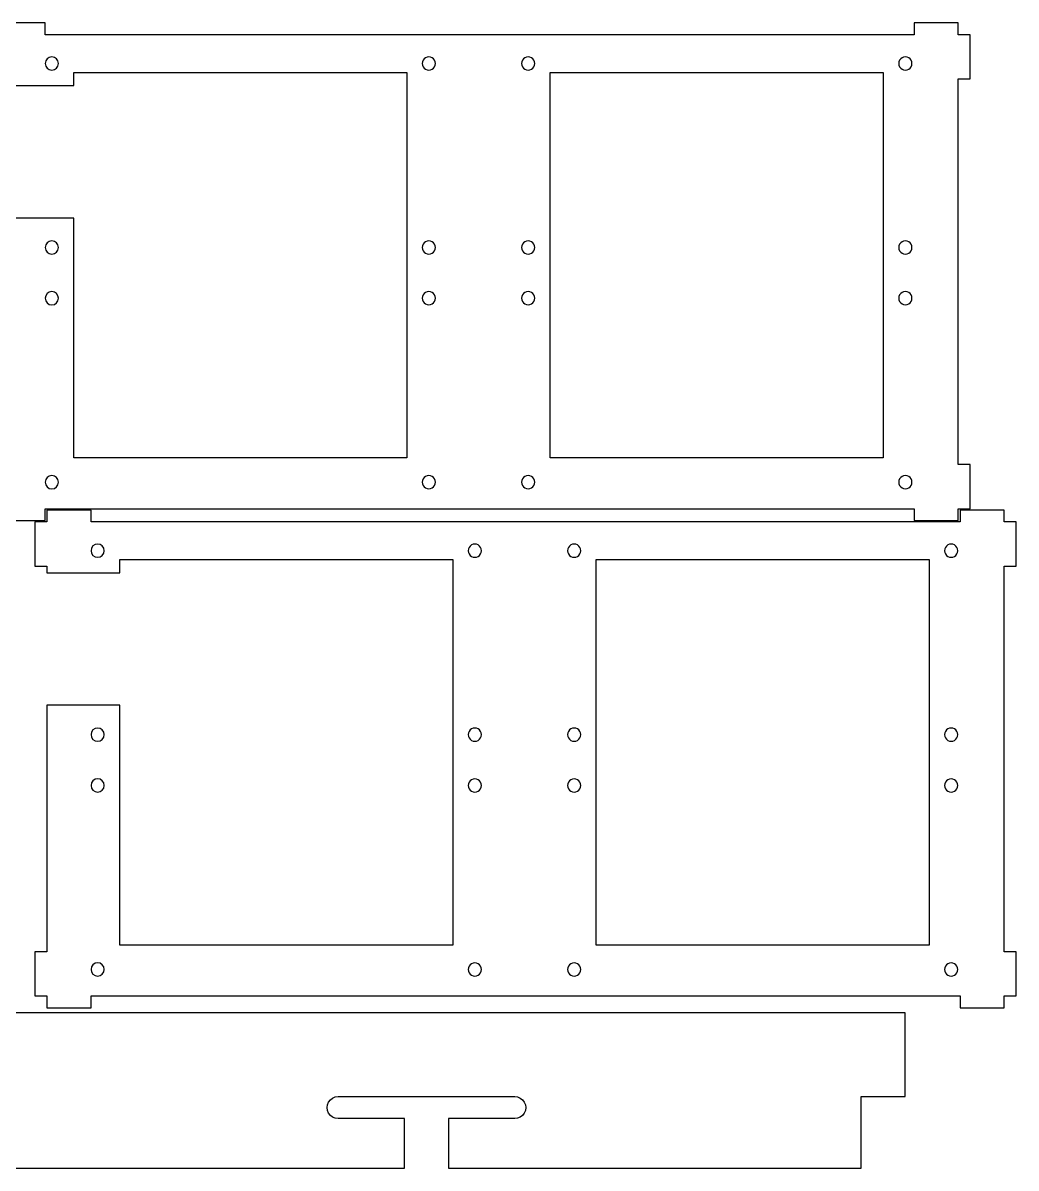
# Model space of a CAD drawing. Extents: x -402 to 746, y -216 to 377.
# Drawn here: x 69 to 519, y -142 to 377 of the extents above; entities that cross this region are included whole.
import ezdxf

# ---------------------------------------------------------------- set-up
doc = ezdxf.new("R2010")
doc.units = 0

msp = doc.modelspace()

# ---------------------------------------------------------------- linework, layer by layer
for p, q in [((78.603514, 376.647368), (58.603553, 376.647368)), ((78.603514, 371.247362), (78.603514, 376.647368)), ((492.402999, 376.647368), (472.403024, 376.647368)), ((472.403024, 376.647368), (472.403024, 371.247362)), ((492.402999, 371.247362), (492.402999, 376.647368)), ((472.403024, 371.247362), (78.603514, 371.247362)), ((497.802992, 371.247362), (492.402999, 371.247362)), ((497.802992, 351.2474), (497.802992, 371.247362)), ((78.839269, 359.415129), (78.603514, 358.247393)), ((78.603514, 358.247393), (78.839269, 357.079658)), ((79.482194, 360.368714), (78.839269, 359.415129)), ((80.435779, 361.011639), (79.482194, 360.368714)), ((81.603515, 361.247394), (80.435779, 361.011639)), ((82.77125, 361.011639), (81.603515, 361.247394)), ((83.724835, 360.368714), (82.77125, 361.011639)), ((84.36776, 359.415129), (83.724835, 360.368714)), ((84.603515, 358.247393), (84.36776, 359.415129)), ((84.36776, 357.079658), (84.603515, 358.247393)), ((84.603515, 358.247393), (84.603515, 358.247393)), ((249.60715, 359.030146), (249.503304, 358.247393)), ((249.503304, 358.247393), (249.60715, 357.464641)), ((249.905227, 359.747392), (249.60715, 359.030146)), ((250.377342, 360.364157), (249.905227, 359.747392)), ((251.003302, 360.845467), (250.377342, 360.364157)), ((251.733109, 361.146909), (251.003302, 360.845467)), ((252.503301, 361.24739), (251.733109, 361.146909)), ((253.273493, 361.146909), (252.503301, 361.24739)), ((254.003299, 360.845467), (253.273493, 361.146909)), ((254.629259, 360.364157), (254.003299, 360.845467)), ((255.101374, 359.747392), (254.629259, 360.364157)), ((255.399451, 359.030146), (255.101374, 359.747392)), ((255.503298, 358.247393), (255.399451, 359.030146)), ((255.399451, 357.464641), (255.503298, 358.247393)), ((255.503298, 358.247393), (255.503298, 358.247393)), ((294.607093, 359.030146), (294.503247, 358.247393)), ((294.503247, 358.247393), (294.607093, 357.464641)), ((294.90517, 359.747392), (294.607093, 359.030146)), ((295.377285, 360.364157), (294.90517, 359.747392)), ((296.003246, 360.845467), (295.377285, 360.364157)), ((296.733052, 361.146909), (296.003246, 360.845467)), ((297.503244, 361.24739), (296.733052, 361.146909)), ((298.273436, 361.146909), (297.503244, 361.24739)), ((299.003242, 360.845467), (298.273436, 361.146909)), ((299.629202, 360.364157), (299.003242, 360.845467)), ((300.101317, 359.747392), (299.629202, 360.364157)), ((300.399394, 359.030146), (300.101317, 359.747392)), ((300.503241, 358.247393), (300.399394, 359.030146)), ((300.399394, 357.464641), (300.503241, 358.247393)), ((300.503241, 358.247393), (300.503241, 358.247393)), ((465.506879, 359.030145), (465.403033, 358.247393)), ((465.403033, 358.247393), (465.506879, 357.464641)), ((465.804956, 359.747392), (465.506879, 359.030145)), ((466.277071, 360.364157), (465.804956, 359.747392)), ((466.903031, 360.845466), (466.277071, 360.364157)), ((467.632837, 361.146909), (466.903031, 360.845466)), ((468.403029, 361.24739), (467.632837, 361.146909)), ((469.173221, 361.146909), (468.403029, 361.24739)), ((469.903027, 360.845466), (469.173221, 361.146909)), ((470.528987, 360.364157), (469.903027, 360.845466)), ((471.001102, 359.747392), (470.528987, 360.364157)), ((471.299179, 359.030145), (471.001102, 359.747392)), ((471.403025, 358.247393), (471.299179, 359.030145)), ((471.299179, 357.464641), (471.403025, 358.247393)), ((471.403025, 358.247393), (471.403025, 358.247393)), ((78.839269, 357.079658), (79.482194, 356.126073)), ((79.482194, 356.126073), (80.435779, 355.483148)), ((80.435779, 355.483148), (81.603515, 355.247393)), ((81.603515, 355.247393), (82.77125, 355.483148)), ((82.77125, 355.483148), (83.724835, 356.126073)), ((83.724835, 356.126073), (84.36776, 357.079658)), ((91.603508, 348.2474), (91.603508, 354.247401)), ((91.603508, 354.247401), (242.503313, 354.247401)), ((242.503313, 354.247401), (242.503313, 179.522106)), ((249.60715, 357.464641), (249.905227, 356.747395)), ((249.905227, 356.747395), (250.377342, 356.13063)), ((250.377342, 356.13063), (251.003302, 355.64932)), ((251.003302, 355.64932), (251.733109, 355.347877)), ((251.733109, 355.347877), (252.503301, 355.247397)), ((252.503301, 355.247397), (253.273493, 355.347877)), ((253.273493, 355.347877), (254.003299, 355.64932)), ((254.003299, 355.64932), (254.629259, 356.13063)), ((254.629259, 356.13063), (255.101374, 356.747395)), ((255.101374, 356.747395), (255.399451, 357.464641)), ((294.607093, 357.464641), (294.90517, 356.747395)), ((294.90517, 356.747395), (295.377285, 356.13063)), ((295.377285, 356.13063), (296.003246, 355.64932)), ((296.003246, 355.64932), (296.733052, 355.347877)), ((296.733052, 355.347877), (297.503244, 355.247397)), ((297.503244, 355.247397), (298.273436, 355.347877)), ((298.273436, 355.347877), (299.003242, 355.64932)), ((299.003242, 355.64932), (299.629202, 356.13063)), ((299.629202, 356.13063), (300.101317, 356.747395)), ((300.101317, 356.747395), (300.399394, 357.464641)), ((307.503231, 179.522106), (307.503231, 354.247401)), ((307.503231, 354.247401), (458.403041, 354.247401)), ((458.403041, 354.247401), (458.403041, 179.522106)), ((465.506879, 357.464641), (465.804956, 356.747395)), ((465.804956, 356.747395), (466.277071, 356.13063)), ((466.277071, 356.13063), (466.903031, 355.64932)), ((466.903031, 355.64932), (467.632837, 355.347878)), ((467.632837, 355.347878), (468.403029, 355.247397)), ((468.403029, 355.247397), (469.173221, 355.347878)), ((469.173221, 355.347878), (469.903027, 355.64932)), ((469.903027, 355.64932), (470.528987, 356.13063)), ((470.528987, 356.13063), (471.001102, 356.747395)), ((471.001102, 356.747395), (471.299179, 357.464641)), ((58.603553, 348.2474), (91.603508, 348.2474)), ((492.402999, 272.410186), (492.402999, 351.2474)), ((492.402999, 351.2474), (497.802992, 351.2474)), ((91.603508, 288.247489), (58.603553, 288.247489)), ((91.603508, 179.522106), (91.603508, 288.247489)), ((78.839269, 276.052725), (78.603514, 274.88499)), ((79.482194, 277.00631), (78.839269, 276.052725)), ((80.435779, 277.649235), (79.482194, 277.00631)), ((81.603515, 277.88499), (80.435779, 277.649235)), ((82.77125, 277.649235), (81.603515, 277.88499)), ((83.724835, 277.00631), (82.77125, 277.649235)), ((84.36776, 276.052725), (83.724835, 277.00631)), ((84.603515, 274.88499), (84.36776, 276.052725)), ((249.60715, 275.667742), (249.503304, 274.88499)), ((249.905227, 276.384988), (249.60715, 275.667742)), ((250.377342, 277.001753), (249.905227, 276.384988)), ((251.003302, 277.483063), (250.377342, 277.001753)), ((251.733109, 277.784506), (251.003302, 277.483063)), ((252.503301, 277.884986), (251.733109, 277.784506)), ((253.273493, 277.784506), (252.503301, 277.884986)), ((254.003299, 277.483063), (253.273493, 277.784506)), ((254.629259, 277.001753), (254.003299, 277.483063)), ((255.101374, 276.384988), (254.629259, 277.001753)), ((255.399451, 275.667742), (255.101374, 276.384988)), ((255.503298, 274.88499), (255.399451, 275.667742)), ((294.607093, 275.667742), (294.503247, 274.88499)), ((294.90517, 276.384988), (294.607093, 275.667742)), ((295.377285, 277.001753), (294.90517, 276.384988)), ((296.003246, 277.483063), (295.377285, 277.001753)), ((296.733052, 277.784506), (296.003246, 277.483063)), ((297.503244, 277.884986), (296.733052, 277.784506)), ((298.273436, 277.784506), (297.503244, 277.884986)), ((299.003242, 277.483063), (298.273436, 277.784506)), ((299.629202, 277.001753), (299.003242, 277.483063)), ((300.101317, 276.384988), (299.629202, 277.001753)), ((300.399394, 275.667742), (300.101317, 276.384988)), ((300.503241, 274.88499), (300.399394, 275.667742)), ((465.506879, 275.667742), (465.403033, 274.88499)), ((465.804956, 276.384988), (465.506879, 275.667742)), ((466.277071, 277.001753), (465.804956, 276.384988)), ((466.903031, 277.483063), (466.277071, 277.001753)), ((467.632837, 277.784505), (466.903031, 277.483063)), ((468.403029, 277.884986), (467.632837, 277.784505)), ((469.173221, 277.784505), (468.403029, 277.884986)), ((469.903027, 277.483063), (469.173221, 277.784505)), ((470.528987, 277.001753), (469.903027, 277.483063)), ((471.001102, 276.384988), (470.528987, 277.001753)), ((471.299179, 275.667742), (471.001102, 276.384988)), ((471.403025, 274.88499), (471.299179, 275.667742)), ((78.603514, 274.88499), (78.839269, 273.717254)), ((78.839269, 273.717254), (79.482194, 272.763669)), ((79.482194, 272.763669), (80.435779, 272.120744)), ((80.435779, 272.120744), (81.603515, 271.884989)), ((81.603515, 271.884989), (82.77125, 272.120744)), ((82.77125, 272.120744), (83.724835, 272.763669)), ((83.724835, 272.763669), (84.36776, 273.717254)), ((84.36776, 273.717254), (84.603515, 274.88499)), ((84.603515, 274.88499), (84.603515, 274.88499)), ((249.503304, 274.88499), (249.60715, 274.102237)), ((249.60715, 274.102237), (249.905227, 273.384991)), ((249.905227, 273.384991), (250.377342, 272.768226)), ((250.377342, 272.768226), (251.003302, 272.286916)), ((251.003302, 272.286916), (251.733109, 271.985474)), ((251.733109, 271.985474), (252.503301, 271.884993)), ((252.503301, 271.884993), (253.273493, 271.985474)), ((253.273493, 271.985474), (254.003299, 272.286916)), ((254.003299, 272.286916), (254.629259, 272.768226)), ((254.629259, 272.768226), (255.101374, 273.384991)), ((255.101374, 273.384991), (255.399451, 274.102237)), ((255.399451, 274.102237), (255.503298, 274.88499)), ((255.503298, 274.88499), (255.503298, 274.88499)), ((294.503247, 274.88499), (294.607093, 274.102237)), ((294.607093, 274.102237), (294.90517, 273.384991)), ((294.90517, 273.384991), (295.377285, 272.768226)), ((295.377285, 272.768226), (296.003246, 272.286916)), ((296.003246, 272.286916), (296.733052, 271.985474)), ((296.733052, 271.985474), (297.503244, 271.884993)), ((297.503244, 271.884993), (298.273436, 271.985474)), ((298.273436, 271.985474), (299.003242, 272.286916)), ((299.003242, 272.286916), (299.629202, 272.768226)), ((299.629202, 272.768226), (300.101317, 273.384991)), ((300.101317, 273.384991), (300.399394, 274.102237)), ((300.399394, 274.102237), (300.503241, 274.88499)), ((300.503241, 274.88499), (300.503241, 274.88499)), ((465.403033, 274.88499), (465.506879, 274.102238)), ((465.506879, 274.102238), (465.804956, 273.384991)), ((465.804956, 273.384991), (466.277071, 272.768226)), ((466.277071, 272.768226), (466.903031, 272.286917)), ((466.903031, 272.286917), (467.632837, 271.985474)), ((467.632837, 271.985474), (468.403029, 271.884993)), ((468.403029, 271.884993), (469.173221, 271.985474)), ((469.173221, 271.985474), (469.903027, 272.286917)), ((469.903027, 272.286917), (470.528987, 272.768226)), ((470.528987, 272.768226), (471.001102, 273.384991)), ((471.001102, 273.384991), (471.299179, 274.102238)), ((471.299179, 274.102238), (471.403025, 274.88499)), ((471.403025, 274.88499), (471.403025, 274.88499)), ((492.402999, 176.522105), (492.402999, 272.410186)), ((80.435779, 254.64877), (79.482194, 254.005845)), ((81.603515, 254.884525), (80.435779, 254.64877)), ((82.77125, 254.64877), (81.603515, 254.884525)), ((83.724835, 254.005845), (82.77125, 254.64877)), ((251.003302, 254.482598), (250.377342, 254.001289)), ((251.733109, 254.784041), (251.003302, 254.482598)), ((252.503301, 254.884522), (251.733109, 254.784041)), ((253.273493, 254.784041), (252.503301, 254.884522)), ((254.003299, 254.482598), (253.273493, 254.784041)), ((254.629259, 254.001289), (254.003299, 254.482598)), ((296.003246, 254.482598), (295.377285, 254.001289)), ((296.733052, 254.784041), (296.003246, 254.482598)), ((297.503244, 254.884522), (296.733052, 254.784041)), ((298.273436, 254.784041), (297.503244, 254.884522)), ((299.003242, 254.482598), (298.273436, 254.784041)), ((299.629202, 254.001289), (299.003242, 254.482598)), ((466.903031, 254.482598), (466.277071, 254.001288)), ((467.632837, 254.78404), (466.903031, 254.482598)), ((468.403029, 254.884521), (467.632837, 254.78404)), ((469.173221, 254.78404), (468.403029, 254.884521)), ((469.903027, 254.482598), (469.173221, 254.78404)), ((470.528987, 254.001288), (469.903027, 254.482598)), ((78.839269, 253.05226), (78.603514, 251.884525)), ((78.603514, 251.884525), (78.839269, 250.716789)), ((79.482194, 254.005845), (78.839269, 253.05226)), ((78.839269, 250.716789), (79.482194, 249.763204)), ((79.482194, 249.763204), (80.435779, 249.120279)), ((80.435779, 249.120279), (81.603515, 248.884524)), ((81.603515, 248.884524), (82.77125, 249.120279)), ((82.77125, 249.120279), (83.724835, 249.763204)), ((84.36776, 253.05226), (83.724835, 254.005845)), ((83.724835, 249.763204), (84.36776, 250.716789)), ((84.603515, 251.884525), (84.36776, 253.05226)), ((84.36776, 250.716789), (84.603515, 251.884525)), ((84.603515, 251.884525), (84.603515, 251.884525)), ((249.60715, 252.667277), (249.503304, 251.884525)), ((249.503304, 251.884525), (249.60715, 251.101773)), ((249.905227, 253.384523), (249.60715, 252.667277)), ((249.60715, 251.101773), (249.905227, 250.384526)), ((250.377342, 254.001289), (249.905227, 253.384523)), ((249.905227, 250.384526), (250.377342, 249.767761)), ((250.377342, 249.767761), (251.003302, 249.286451)), ((251.003302, 249.286451), (251.733109, 248.985009)), ((253.273493, 248.985009), (254.003299, 249.286451)), ((254.003299, 249.286451), (254.629259, 249.767761)), ((255.101374, 253.384523), (254.629259, 254.001289)), ((254.629259, 249.767761), (255.101374, 250.384526)), ((255.399451, 252.667277), (255.101374, 253.384523)), ((255.101374, 250.384526), (255.399451, 251.101773)), ((255.503298, 251.884525), (255.399451, 252.667277)), ((255.399451, 251.101773), (255.503298, 251.884525)), ((255.503298, 251.884525), (255.503298, 251.884525)), ((294.607093, 252.667277), (294.503247, 251.884525)), ((294.503247, 251.884525), (294.607093, 251.101773)), ((294.90517, 253.384523), (294.607093, 252.667277)), ((294.607093, 251.101773), (294.90517, 250.384526)), ((295.377285, 254.001289), (294.90517, 253.384523)), ((294.90517, 250.384526), (295.377285, 249.767761)), ((295.377285, 249.767761), (296.003246, 249.286451)), ((296.003246, 249.286451), (296.733052, 248.985009)), ((298.273436, 248.985009), (299.003242, 249.286451)), ((299.003242, 249.286451), (299.629202, 249.767761)), ((300.101317, 253.384523), (299.629202, 254.001289)), ((299.629202, 249.767761), (300.101317, 250.384526)), ((300.399394, 252.667277), (300.101317, 253.384523)), ((300.101317, 250.384526), (300.399394, 251.101773)), ((300.503241, 251.884525), (300.399394, 252.667277)), ((300.399394, 251.101773), (300.503241, 251.884525)), ((300.503241, 251.884525), (300.503241, 251.884525)), ((465.506879, 252.667277), (465.403033, 251.884525)), ((465.403033, 251.884525), (465.506879, 251.101773)), ((465.804956, 253.384523), (465.506879, 252.667277)), ((465.506879, 251.101773), (465.804956, 250.384527)), ((466.277071, 254.001288), (465.804956, 253.384523)), ((465.804956, 250.384527), (466.277071, 249.767761)), ((466.277071, 249.767761), (466.903031, 249.286452)), ((466.903031, 249.286452), (467.632837, 248.985009)), ((469.173221, 248.985009), (469.903027, 249.286452)), ((469.903027, 249.286452), (470.528987, 249.767761)), ((471.001102, 253.384523), (470.528987, 254.001288)), ((470.528987, 249.767761), (471.001102, 250.384527)), ((471.299179, 252.667277), (471.001102, 253.384523)), ((471.001102, 250.384527), (471.299179, 251.101773)), ((471.403025, 251.884525), (471.299179, 252.667277)), ((471.299179, 251.101773), (471.403025, 251.884525)), ((471.403025, 251.884525), (471.403025, 251.884525)), ((251.733109, 248.985009), (252.503301, 248.884528)), ((252.503301, 248.884528), (253.273493, 248.985009)), ((296.733052, 248.985009), (297.503244, 248.884528)), ((297.503244, 248.884528), (298.273436, 248.985009)), ((467.632837, 248.985009), (468.403029, 248.884528)), ((468.403029, 248.884528), (469.173221, 248.985009)), ((242.503313, 179.522106), (91.603508, 179.522106)), ((458.403041, 179.522106), (307.503231, 179.522106)), ((497.802992, 176.522105), (492.402999, 176.522105)), ((497.802992, 156.522144), (497.802992, 176.522105)), ((80.435779, 171.286366), (79.482194, 170.643442)), ((81.603515, 171.522121), (80.435779, 171.286366)), ((82.77125, 171.286366), (81.603515, 171.522121)), ((83.724835, 170.643442), (82.77125, 171.286366)), ((251.733109, 171.421637), (251.003302, 171.120194)), ((252.503301, 171.522118), (251.733109, 171.421637)), ((253.273493, 171.421637), (252.503301, 171.522118)), ((254.003299, 171.120194), (253.273493, 171.421637)), ((296.733052, 171.421637), (296.003246, 171.120194)), ((297.503244, 171.522118), (296.733052, 171.421637)), ((298.273436, 171.421637), (297.503244, 171.522118)), ((299.003242, 171.120194), (298.273436, 171.421637)), ((467.632837, 171.421636), (466.903031, 171.120194)), ((468.403029, 171.522117), (467.632837, 171.421636)), ((469.173221, 171.421636), (468.403029, 171.522117)), ((469.903027, 171.120194), (469.173221, 171.421636)), ((78.839269, 169.689856), (78.603514, 168.522121)), ((78.603514, 168.522121), (78.839269, 167.354385)), ((79.482194, 170.643442), (78.839269, 169.689856)), ((78.839269, 167.354385), (79.482194, 166.4008)), ((79.482194, 166.4008), (80.435779, 165.757875)), ((82.77125, 165.757875), (83.724835, 166.4008)), ((84.36776, 169.689856), (83.724835, 170.643442)), ((83.724835, 166.4008), (84.36776, 167.354385)), ((84.603515, 168.522121), (84.36776, 169.689856)), ((84.36776, 167.354385), (84.603515, 168.522121)), ((84.603515, 168.522121), (84.603515, 168.522121)), ((249.60715, 169.304873), (249.503304, 168.522121)), ((249.503304, 168.522121), (249.60715, 167.739369)), ((249.905227, 170.022119), (249.60715, 169.304873)), ((249.60715, 167.739369), (249.905227, 167.022122)), ((250.377342, 170.638885), (249.905227, 170.022119)), ((249.905227, 167.022122), (250.377342, 166.405357)), ((251.003302, 171.120194), (250.377342, 170.638885)), ((250.377342, 166.405357), (251.003302, 165.924047)), ((254.629259, 170.638885), (254.003299, 171.120194)), ((254.003299, 165.924047), (254.629259, 166.405357)), ((255.101374, 170.022119), (254.629259, 170.638885)), ((254.629259, 166.405357), (255.101374, 167.022122)), ((255.399451, 169.304873), (255.101374, 170.022119)), ((255.101374, 167.022122), (255.399451, 167.739369)), ((255.503298, 168.522121), (255.399451, 169.304873)), ((255.399451, 167.739369), (255.503298, 168.522121)), ((255.503298, 168.522121), (255.503298, 168.522121)), ((294.607093, 169.304873), (294.503247, 168.522121)), ((294.503247, 168.522121), (294.607093, 167.739369)), ((294.90517, 170.022119), (294.607093, 169.304873)), ((294.607093, 167.739369), (294.90517, 167.022122)), ((295.377285, 170.638885), (294.90517, 170.022119)), ((294.90517, 167.022122), (295.377285, 166.405357)), ((296.003246, 171.120194), (295.377285, 170.638885)), ((295.377285, 166.405357), (296.003246, 165.924047)), ((299.629202, 170.638885), (299.003242, 171.120194)), ((299.003242, 165.924047), (299.629202, 166.405357)), ((300.101317, 170.022119), (299.629202, 170.638885)), ((299.629202, 166.405357), (300.101317, 167.022122)), ((300.399394, 169.304873), (300.101317, 170.022119)), ((300.101317, 167.022122), (300.399394, 167.739369)), ((300.503241, 168.522121), (300.399394, 169.304873)), ((300.399394, 167.739369), (300.503241, 168.522121)), ((300.503241, 168.522121), (300.503241, 168.522121)), ((465.506879, 169.304873), (465.403033, 168.522121)), ((465.403033, 168.522121), (465.506879, 167.739369)), ((465.804956, 170.022119), (465.506879, 169.304873)), ((465.506879, 167.739369), (465.804956, 167.022123)), ((466.277071, 170.638884), (465.804956, 170.022119)), ((465.804956, 167.022123), (466.277071, 166.405357)), ((466.903031, 171.120194), (466.277071, 170.638884)), ((466.277071, 166.405357), (466.903031, 165.924048)), ((470.528987, 170.638884), (469.903027, 171.120194)), ((469.903027, 165.924048), (470.528987, 166.405357)), ((471.001102, 170.022119), (470.528987, 170.638884)), ((470.528987, 166.405357), (471.001102, 167.022123)), ((471.299179, 169.304873), (471.001102, 170.022119)), ((471.001102, 167.022123), (471.299179, 167.739369)), ((471.403025, 168.522121), (471.299179, 169.304873)), ((471.299179, 167.739369), (471.403025, 168.522121)), ((471.403025, 168.522121), (471.403025, 168.522121)), ((80.435779, 165.757875), (81.603515, 165.52212)), ((81.603515, 165.52212), (82.77125, 165.757875)), ((251.003302, 165.924047), (251.733109, 165.622605)), ((251.733109, 165.622605), (252.503301, 165.522124)), ((252.503301, 165.522124), (253.273493, 165.622605)), ((253.273493, 165.622605), (254.003299, 165.924047)), ((296.003246, 165.924047), (296.733052, 165.622605)), ((296.733052, 165.622605), (297.503244, 165.522124)), ((297.503244, 165.522124), (298.273436, 165.622605)), ((298.273436, 165.622605), (299.003242, 165.924047)), ((466.903031, 165.924048), (467.632837, 165.622605)), ((467.632837, 165.622605), (468.403029, 165.522125)), ((468.403029, 165.522125), (469.173221, 165.622605)), ((469.173221, 165.622605), (469.903027, 165.924048)), ((78.603514, 151.122137), (78.603514, 156.522144)), ((78.603514, 156.522144), (472.403024, 156.522144)), ((99.383514, 155.913368), (79.383553, 155.913368)), ((79.383553, 155.913368), (79.383553, 150.513362)), ((99.383514, 150.513362), (99.383514, 155.913368)), ((472.403024, 156.522144), (472.403024, 151.122137)), ((492.402999, 151.122137), (492.402999, 156.522144)), ((492.402999, 156.522144), (497.802992, 156.522144)), ((513.182999, 155.913368), (493.183024, 155.913368)), ((493.183024, 155.913368), (493.183024, 150.513362)), ((513.182999, 150.513362), (513.182999, 155.913368)), ((58.603553, 151.122137), (78.603514, 151.122137)), ((79.383553, 150.513362), (73.983546, 150.513362)), ((73.983546, 150.513362), (73.983546, 130.5134)), ((493.183024, 150.513362), (99.383514, 150.513362)), ((472.403024, 151.122137), (492.402999, 151.122137)), ((518.582992, 150.513362), (513.182999, 150.513362)), ((518.582992, 130.5134), (518.582992, 150.513362)), ((101.215779, 140.277639), (100.262194, 139.634714)), ((102.383515, 140.513394), (101.215779, 140.277639)), ((103.55125, 140.277639), (102.383515, 140.513394)), ((104.504835, 139.634714), (103.55125, 140.277639)), ((271.783302, 140.111467), (271.157342, 139.630157)), ((272.513109, 140.412909), (271.783302, 140.111467)), ((273.283301, 140.51339), (272.513109, 140.412909)), ((274.053493, 140.412909), (273.283301, 140.51339)), ((274.783299, 140.111467), (274.053493, 140.412909)), ((275.409259, 139.630157), (274.783299, 140.111467)), ((316.783246, 140.111467), (316.157285, 139.630157)), ((317.513052, 140.412909), (316.783246, 140.111467)), ((318.283244, 140.51339), (317.513052, 140.412909)), ((319.053436, 140.412909), (318.283244, 140.51339)), ((319.783242, 140.111467), (319.053436, 140.412909)), ((320.409202, 139.630157), (319.783242, 140.111467)), ((487.683031, 140.111466), (487.057071, 139.630157)), ((488.412837, 140.412909), (487.683031, 140.111466)), ((489.183029, 140.51339), (488.412837, 140.412909)), ((489.953221, 140.412909), (489.183029, 140.51339)), ((490.683027, 140.111466), (489.953221, 140.412909)), ((491.308987, 139.630157), (490.683027, 140.111466)), ((99.619269, 138.681129), (99.383514, 137.513393)), ((99.383514, 137.513393), (99.619269, 136.345658)), ((100.262194, 139.634714), (99.619269, 138.681129)), ((99.619269, 136.345658), (100.262194, 135.392073)), ((100.262194, 135.392073), (101.215779, 134.749148)), ((103.55125, 134.749148), (104.504835, 135.392073)), ((105.14776, 138.681129), (104.504835, 139.634714)), ((104.504835, 135.392073), (105.14776, 136.345658)), ((105.383515, 137.513393), (105.14776, 138.681129)), ((105.14776, 136.345658), (105.383515, 137.513393)), ((105.383515, 137.513393), (105.383515, 137.513393)), ((270.38715, 138.296146), (270.283304, 137.513393)), ((270.283304, 137.513393), (270.38715, 136.730641)), ((270.685227, 139.013392), (270.38715, 138.296146)), ((270.38715, 136.730641), (270.685227, 136.013395)), ((271.157342, 139.630157), (270.685227, 139.013392)), ((270.685227, 136.013395), (271.157342, 135.39663)), ((271.157342, 135.39663), (271.783302, 134.91532)), ((271.783302, 134.91532), (272.513109, 134.613877)), ((274.053493, 134.613877), (274.783299, 134.91532)), ((274.783299, 134.91532), (275.409259, 135.39663)), ((275.881374, 139.013392), (275.409259, 139.630157)), ((275.409259, 135.39663), (275.881374, 136.013395)), ((276.179451, 138.296146), (275.881374, 139.013392)), ((275.881374, 136.013395), (276.179451, 136.730641)), ((276.283298, 137.513393), (276.179451, 138.296146)), ((276.179451, 136.730641), (276.283298, 137.513393)), ((276.283298, 137.513393), (276.283298, 137.513393)), ((315.387093, 138.296146), (315.283247, 137.513393)), ((315.283247, 137.513393), (315.387093, 136.730641)), ((315.68517, 139.013392), (315.387093, 138.296146)), ((315.387093, 136.730641), (315.68517, 136.013395)), ((316.157285, 139.630157), (315.68517, 139.013392)), ((315.68517, 136.013395), (316.157285, 135.39663)), ((316.157285, 135.39663), (316.783246, 134.91532)), ((316.783246, 134.91532), (317.513052, 134.613877)), ((319.053436, 134.613877), (319.783242, 134.91532)), ((319.783242, 134.91532), (320.409202, 135.39663)), ((320.881317, 139.013392), (320.409202, 139.630157)), ((320.409202, 135.39663), (320.881317, 136.013395)), ((321.179394, 138.296146), (320.881317, 139.013392)), ((320.881317, 136.013395), (321.179394, 136.730641)), ((321.283241, 137.513393), (321.179394, 138.296146)), ((321.179394, 136.730641), (321.283241, 137.513393)), ((321.283241, 137.513393), (321.283241, 137.513393)), ((486.286879, 138.296145), (486.183033, 137.513393)), ((486.183033, 137.513393), (486.286879, 136.730641)), ((486.584956, 139.013392), (486.286879, 138.296145)), ((486.286879, 136.730641), (486.584956, 136.013395)), ((487.057071, 139.630157), (486.584956, 139.013392)), ((486.584956, 136.013395), (487.057071, 135.39663)), ((487.057071, 135.39663), (487.683031, 134.91532)), ((487.683031, 134.91532), (488.412837, 134.613878)), ((489.953221, 134.613878), (490.683027, 134.91532)), ((490.683027, 134.91532), (491.308987, 135.39663)), ((491.781102, 139.013392), (491.308987, 139.630157)), ((491.308987, 135.39663), (491.781102, 136.013395)), ((492.079179, 138.296145), (491.781102, 139.013392)), ((491.781102, 136.013395), (492.079179, 136.730641)), ((492.183025, 137.513393), (492.079179, 138.296145)), ((492.079179, 136.730641), (492.183025, 137.513393)), ((492.183025, 137.513393), (492.183025, 137.513393)), ((73.983546, 130.5134), (79.383553, 130.5134)), ((79.383553, 130.5134), (79.383553, 127.5134)), ((101.215779, 134.749148), (102.383515, 134.513393)), ((102.383515, 134.513393), (103.55125, 134.749148)), ((112.383508, 127.5134), (112.383508, 133.513401)), ((112.383508, 133.513401), (263.283313, 133.513401)), ((263.283313, 133.513401), (263.283313, -41.211894)), ((272.513109, 134.613877), (273.283301, 134.513397)), ((273.283301, 134.513397), (274.053493, 134.613877)), ((317.513052, 134.613877), (318.283244, 134.513397)), ((318.283244, 134.513397), (319.053436, 134.613877)), ((328.283231, -41.211894), (328.283231, 133.513401)), ((328.283231, 133.513401), (479.183041, 133.513401)), ((479.183041, 133.513401), (479.183041, -41.211894)), ((488.412837, 134.613878), (489.183029, 134.513397)), ((489.183029, 134.513397), (489.953221, 134.613878)), ((513.182999, 51.676186), (513.182999, 130.5134)), ((513.182999, 130.5134), (518.582992, 130.5134)), ((79.383553, 127.5134), (112.383508, 127.5134)), ((112.383508, 67.513489), (79.383553, 67.513489)), ((79.383553, 67.513489), (79.383553, 26.638247)), ((112.383508, -41.211894), (112.383508, 67.513489)), ((102.383515, 57.15099), (101.215779, 56.915235)), ((103.55125, 56.915235), (102.383515, 57.15099)), ((273.283301, 57.150986), (272.513109, 57.050506)), ((274.053493, 57.050506), (273.283301, 57.150986)), ((318.283244, 57.150986), (317.513052, 57.050506)), ((319.053436, 57.050506), (318.283244, 57.150986)), ((489.183029, 57.150986), (488.412837, 57.050505)), ((489.953221, 57.050505), (489.183029, 57.150986)), ((99.619269, 55.318725), (99.383514, 54.15099)), ((99.383514, 54.15099), (99.619269, 52.983254)), ((100.262194, 56.27231), (99.619269, 55.318725)), ((99.619269, 52.983254), (100.262194, 52.029669)), ((101.215779, 56.915235), (100.262194, 56.27231)), ((100.262194, 52.029669), (101.215779, 51.386744)), ((104.504835, 56.27231), (103.55125, 56.915235)), ((103.55125, 51.386744), (104.504835, 52.029669)), ((105.14776, 55.318725), (104.504835, 56.27231)), ((104.504835, 52.029669), (105.14776, 52.983254)), ((105.383515, 54.15099), (105.14776, 55.318725)), ((105.14776, 52.983254), (105.383515, 54.15099)), ((105.383515, 54.15099), (105.383515, 54.15099)), ((270.38715, 54.933742), (270.283304, 54.15099)), ((270.283304, 54.15099), (270.38715, 53.368237)), ((270.685227, 55.650988), (270.38715, 54.933742)), ((270.38715, 53.368237), (270.685227, 52.650991)), ((271.157342, 56.267753), (270.685227, 55.650988)), ((270.685227, 52.650991), (271.157342, 52.034226)), ((271.783302, 56.749063), (271.157342, 56.267753)), ((271.157342, 52.034226), (271.783302, 51.552916)), ((272.513109, 57.050506), (271.783302, 56.749063)), ((274.783299, 56.749063), (274.053493, 57.050506)), ((275.409259, 56.267753), (274.783299, 56.749063)), ((274.783299, 51.552916), (275.409259, 52.034226)), ((275.881374, 55.650988), (275.409259, 56.267753)), ((275.409259, 52.034226), (275.881374, 52.650991)), ((276.179451, 54.933742), (275.881374, 55.650988)), ((275.881374, 52.650991), (276.179451, 53.368237)), ((276.283298, 54.15099), (276.179451, 54.933742)), ((276.179451, 53.368237), (276.283298, 54.15099)), ((276.283298, 54.15099), (276.283298, 54.15099)), ((315.387093, 54.933742), (315.283247, 54.15099)), ((315.283247, 54.15099), (315.387093, 53.368237)), ((315.68517, 55.650988), (315.387093, 54.933742)), ((315.387093, 53.368237), (315.68517, 52.650991)), ((316.157285, 56.267753), (315.68517, 55.650988)), ((315.68517, 52.650991), (316.157285, 52.034226)), ((316.783246, 56.749063), (316.157285, 56.267753)), ((316.157285, 52.034226), (316.783246, 51.552916)), ((317.513052, 57.050506), (316.783246, 56.749063)), ((319.783242, 56.749063), (319.053436, 57.050506)), ((320.409202, 56.267753), (319.783242, 56.749063)), ((319.783242, 51.552916), (320.409202, 52.034226)), ((320.881317, 55.650988), (320.409202, 56.267753)), ((320.409202, 52.034226), (320.881317, 52.650991)), ((321.179394, 54.933742), (320.881317, 55.650988)), ((320.881317, 52.650991), (321.179394, 53.368237)), ((321.283241, 54.15099), (321.179394, 54.933742)), ((321.179394, 53.368237), (321.283241, 54.15099)), ((321.283241, 54.15099), (321.283241, 54.15099)), ((486.286879, 54.933742), (486.183033, 54.15099)), ((486.183033, 54.15099), (486.286879, 53.368238)), ((486.584956, 55.650988), (486.286879, 54.933742)), ((486.286879, 53.368238), (486.584956, 52.650991)), ((487.057071, 56.267753), (486.584956, 55.650988)), ((486.584956, 52.650991), (487.057071, 52.034226)), ((487.683031, 56.749063), (487.057071, 56.267753)), ((487.057071, 52.034226), (487.683031, 51.552917)), ((488.412837, 57.050505), (487.683031, 56.749063)), ((490.683027, 56.749063), (489.953221, 57.050505)), ((491.308987, 56.267753), (490.683027, 56.749063)), ((490.683027, 51.552917), (491.308987, 52.034226)), ((491.781102, 55.650988), (491.308987, 56.267753)), ((491.308987, 52.034226), (491.781102, 52.650991)), ((492.079179, 54.933742), (491.781102, 55.650988)), ((491.781102, 52.650991), (492.079179, 53.368238)), ((492.183025, 54.15099), (492.079179, 54.933742)), ((492.079179, 53.368238), (492.183025, 54.15099)), ((492.183025, 54.15099), (492.183025, 54.15099)), ((101.215779, 51.386744), (102.383515, 51.150989)), ((102.383515, 51.150989), (103.55125, 51.386744)), ((271.783302, 51.552916), (272.513109, 51.251474)), ((272.513109, 51.251474), (273.283301, 51.150993)), ((273.283301, 51.150993), (274.053493, 51.251474)), ((274.053493, 51.251474), (274.783299, 51.552916)), ((316.783246, 51.552916), (317.513052, 51.251474)), ((317.513052, 51.251474), (318.283244, 51.150993)), ((318.283244, 51.150993), (319.053436, 51.251474)), ((319.053436, 51.251474), (319.783242, 51.552916)), ((487.683031, 51.552917), (488.412837, 51.251474)), ((488.412837, 51.251474), (489.183029, 51.150993)), ((489.183029, 51.150993), (489.953221, 51.251474)), ((489.953221, 51.251474), (490.683027, 51.552917)), ((513.182999, -44.211895), (513.182999, 51.676186)), ((99.619269, 32.31826), (99.383514, 31.150525)), ((99.383514, 31.150525), (99.619269, 29.982789)), ((100.262194, 33.271845), (99.619269, 32.31826)), ((101.215779, 33.91477), (100.262194, 33.271845)), ((102.383515, 34.150525), (101.215779, 33.91477)), ((103.55125, 33.91477), (102.383515, 34.150525)), ((104.504835, 33.271845), (103.55125, 33.91477)), ((105.14776, 32.31826), (104.504835, 33.271845)), ((105.383515, 31.150525), (105.14776, 32.31826)), ((105.14776, 29.982789), (105.383515, 31.150525)), ((105.383515, 31.150525), (105.383515, 31.150525)), ((270.38715, 31.933277), (270.283304, 31.150525)), ((270.283304, 31.150525), (270.38715, 30.367773)), ((270.685227, 32.650523), (270.38715, 31.933277)), ((271.157342, 33.267289), (270.685227, 32.650523)), ((271.783302, 33.748598), (271.157342, 33.267289)), ((272.513109, 34.050041), (271.783302, 33.748598)), ((273.283301, 34.150522), (272.513109, 34.050041)), ((274.053493, 34.050041), (273.283301, 34.150522)), ((274.783299, 33.748598), (274.053493, 34.050041)), ((275.409259, 33.267289), (274.783299, 33.748598)), ((275.881374, 32.650523), (275.409259, 33.267289)), ((276.179451, 31.933277), (275.881374, 32.650523)), ((276.283298, 31.150525), (276.179451, 31.933277)), ((276.179451, 30.367773), (276.283298, 31.150525)), ((276.283298, 31.150525), (276.283298, 31.150525)), ((315.387093, 31.933277), (315.283247, 31.150525)), ((315.283247, 31.150525), (315.387093, 30.367773)), ((315.68517, 32.650523), (315.387093, 31.933277)), ((316.157285, 33.267289), (315.68517, 32.650523)), ((316.783246, 33.748598), (316.157285, 33.267289)), ((317.513052, 34.050041), (316.783246, 33.748598)), ((318.283244, 34.150522), (317.513052, 34.050041)), ((319.053436, 34.050041), (318.283244, 34.150522)), ((319.783242, 33.748598), (319.053436, 34.050041)), ((320.409202, 33.267289), (319.783242, 33.748598)), ((320.881317, 32.650523), (320.409202, 33.267289)), ((321.179394, 31.933277), (320.881317, 32.650523)), ((321.283241, 31.150525), (321.179394, 31.933277)), ((321.179394, 30.367773), (321.283241, 31.150525)), ((321.283241, 31.150525), (321.283241, 31.150525)), ((486.286879, 31.933277), (486.183033, 31.150525)), ((486.183033, 31.150525), (486.286879, 30.367773)), ((486.584956, 32.650523), (486.286879, 31.933277)), ((487.057071, 33.267288), (486.584956, 32.650523)), ((487.683031, 33.748598), (487.057071, 33.267288)), ((488.412837, 34.05004), (487.683031, 33.748598)), ((489.183029, 34.150521), (488.412837, 34.05004)), ((489.953221, 34.05004), (489.183029, 34.150521)), ((490.683027, 33.748598), (489.953221, 34.05004)), ((491.308987, 33.267288), (490.683027, 33.748598)), ((491.781102, 32.650523), (491.308987, 33.267288)), ((492.079179, 31.933277), (491.781102, 32.650523)), ((492.183025, 31.150525), (492.079179, 31.933277)), ((492.079179, 30.367773), (492.183025, 31.150525)), ((492.183025, 31.150525), (492.183025, 31.150525)), ((79.383553, 26.638247), (79.383553, -44.211895)), ((99.619269, 29.982789), (100.262194, 29.029204)), ((100.262194, 29.029204), (101.215779, 28.386279)), ((101.215779, 28.386279), (102.383515, 28.150524)), ((102.383515, 28.150524), (103.55125, 28.386279)), ((103.55125, 28.386279), (104.504835, 29.029204)), ((104.504835, 29.029204), (105.14776, 29.982789)), ((270.38715, 30.367773), (270.685227, 29.650526)), ((270.685227, 29.650526), (271.157342, 29.033761)), ((271.157342, 29.033761), (271.783302, 28.552451)), ((271.783302, 28.552451), (272.513109, 28.251009)), ((272.513109, 28.251009), (273.283301, 28.150528)), ((273.283301, 28.150528), (274.053493, 28.251009)), ((274.053493, 28.251009), (274.783299, 28.552451)), ((274.783299, 28.552451), (275.409259, 29.033761)), ((275.409259, 29.033761), (275.881374, 29.650526)), ((275.881374, 29.650526), (276.179451, 30.367773)), ((315.387093, 30.367773), (315.68517, 29.650526)), ((315.68517, 29.650526), (316.157285, 29.033761)), ((316.157285, 29.033761), (316.783246, 28.552451)), ((316.783246, 28.552451), (317.513052, 28.251009)), ((317.513052, 28.251009), (318.283244, 28.150528)), ((318.283244, 28.150528), (319.053436, 28.251009)), ((319.053436, 28.251009), (319.783242, 28.552451)), ((319.783242, 28.552451), (320.409202, 29.033761)), ((320.409202, 29.033761), (320.881317, 29.650526)), ((320.881317, 29.650526), (321.179394, 30.367773)), ((486.286879, 30.367773), (486.584956, 29.650527)), ((486.584956, 29.650527), (487.057071, 29.033761)), ((487.057071, 29.033761), (487.683031, 28.552452)), ((487.683031, 28.552452), (488.412837, 28.251009)), ((488.412837, 28.251009), (489.183029, 28.150528)), ((489.183029, 28.150528), (489.953221, 28.251009)), ((489.953221, 28.251009), (490.683027, 28.552452)), ((490.683027, 28.552452), (491.308987, 29.033761)), ((491.308987, 29.033761), (491.781102, 29.650527)), ((491.781102, 29.650527), (492.079179, 30.367773)), ((263.283313, -41.211894), (112.383508, -41.211894)), ((479.183041, -41.211894), (328.283231, -41.211894)), ((79.383553, -44.211895), (73.983546, -44.211895)), ((73.983546, -44.211895), (73.983546, -64.211856)), ((518.582992, -44.211895), (513.182999, -44.211895)), ((518.582992, -64.211856), (518.582992, -44.211895)), ((99.619269, -51.044144), (99.383514, -52.211879)), ((100.262194, -50.090558), (99.619269, -51.044144)), ((101.215779, -49.447634), (100.262194, -50.090558)), ((102.383515, -49.211879), (101.215779, -49.447634)), ((103.55125, -49.447634), (102.383515, -49.211879)), ((104.504835, -50.090558), (103.55125, -49.447634)), ((105.14776, -51.044144), (104.504835, -50.090558)), ((105.383515, -52.211879), (105.14776, -51.044144)), ((270.38715, -51.429127), (270.283304, -52.211879)), ((270.685227, -50.711881), (270.38715, -51.429127)), ((271.157342, -50.095115), (270.685227, -50.711881)), ((271.783302, -49.613806), (271.157342, -50.095115)), ((272.513109, -49.312363), (271.783302, -49.613806)), ((273.283301, -49.211882), (272.513109, -49.312363)), ((274.053493, -49.312363), (273.283301, -49.211882)), ((274.783299, -49.613806), (274.053493, -49.312363)), ((275.409259, -50.095115), (274.783299, -49.613806)), ((275.881374, -50.711881), (275.409259, -50.095115)), ((276.179451, -51.429127), (275.881374, -50.711881)), ((276.283298, -52.211879), (276.179451, -51.429127)), ((315.387093, -51.429127), (315.283247, -52.211879)), ((315.68517, -50.711881), (315.387093, -51.429127)), ((316.157285, -50.095115), (315.68517, -50.711881)), ((316.783246, -49.613806), (316.157285, -50.095115)), ((317.513052, -49.312363), (316.783246, -49.613806)), ((318.283244, -49.211882), (317.513052, -49.312363)), ((319.053436, -49.312363), (318.283244, -49.211882)), ((319.783242, -49.613806), (319.053436, -49.312363)), ((320.409202, -50.095115), (319.783242, -49.613806)), ((320.881317, -50.711881), (320.409202, -50.095115)), ((321.179394, -51.429127), (320.881317, -50.711881)), ((321.283241, -52.211879), (321.179394, -51.429127)), ((486.286879, -51.429127), (486.183033, -52.211879)), ((486.584956, -50.711881), (486.286879, -51.429127)), ((487.057071, -50.095116), (486.584956, -50.711881)), ((487.683031, -49.613806), (487.057071, -50.095116)), ((488.412837, -49.312364), (487.683031, -49.613806)), ((489.183029, -49.211883), (488.412837, -49.312364)), ((489.953221, -49.312364), (489.183029, -49.211883)), ((490.683027, -49.613806), (489.953221, -49.312364)), ((491.308987, -50.095116), (490.683027, -49.613806)), ((491.781102, -50.711881), (491.308987, -50.095116)), ((492.079179, -51.429127), (491.781102, -50.711881)), ((492.183025, -52.211879), (492.079179, -51.429127)), ((99.383514, -52.211879), (99.619269, -53.379615)), ((99.619269, -53.379615), (100.262194, -54.3332)), ((100.262194, -54.3332), (101.215779, -54.976125)), ((101.215779, -54.976125), (102.383515, -55.21188)), ((102.383515, -55.21188), (103.55125, -54.976125)), ((103.55125, -54.976125), (104.504835, -54.3332)), ((104.504835, -54.3332), (105.14776, -53.379615)), ((105.14776, -53.379615), (105.383515, -52.211879)), ((105.383515, -52.211879), (105.383515, -52.211879)), ((270.283304, -52.211879), (270.38715, -52.994631)), ((270.38715, -52.994631), (270.685227, -53.711878)), ((270.685227, -53.711878), (271.157342, -54.328643)), ((271.157342, -54.328643), (271.783302, -54.809953)), ((271.783302, -54.809953), (272.513109, -55.111395)), ((272.513109, -55.111395), (273.283301, -55.211876)), ((273.283301, -55.211876), (274.053493, -55.111395)), ((274.053493, -55.111395), (274.783299, -54.809953)), ((274.783299, -54.809953), (275.409259, -54.328643)), ((275.409259, -54.328643), (275.881374, -53.711878)), ((275.881374, -53.711878), (276.179451, -52.994631)), ((276.179451, -52.994631), (276.283298, -52.211879)), ((276.283298, -52.211879), (276.283298, -52.211879)), ((315.283247, -52.211879), (315.387093, -52.994631)), ((315.387093, -52.994631), (315.68517, -53.711878)), ((315.68517, -53.711878), (316.157285, -54.328643)), ((316.157285, -54.328643), (316.783246, -54.809953)), ((316.783246, -54.809953), (317.513052, -55.111395)), ((317.513052, -55.111395), (318.283244, -55.211876)), ((318.283244, -55.211876), (319.053436, -55.111395)), ((319.053436, -55.111395), (319.783242, -54.809953)), ((319.783242, -54.809953), (320.409202, -54.328643)), ((320.409202, -54.328643), (320.881317, -53.711878)), ((320.881317, -53.711878), (321.179394, -52.994631)), ((321.179394, -52.994631), (321.283241, -52.211879)), ((321.283241, -52.211879), (321.283241, -52.211879)), ((486.183033, -52.211879), (486.286879, -52.994631)), ((486.286879, -52.994631), (486.584956, -53.711877)), ((486.584956, -53.711877), (487.057071, -54.328643)), ((487.057071, -54.328643), (487.683031, -54.809952)), ((487.683031, -54.809952), (488.412837, -55.111395)), ((488.412837, -55.111395), (489.183029, -55.211875)), ((489.183029, -55.211875), (489.953221, -55.111395)), ((489.953221, -55.111395), (490.683027, -54.809952)), ((490.683027, -54.809952), (491.308987, -54.328643)), ((491.308987, -54.328643), (491.781102, -53.711877)), ((491.781102, -53.711877), (492.079179, -52.994631)), ((492.079179, -52.994631), (492.183025, -52.211879)), ((492.183025, -52.211879), (492.183025, -52.211879)), ((73.983546, -64.211856), (79.383553, -64.211856)), ((79.383553, -64.211856), (79.383553, -69.611863)), ((99.383514, -69.611863), (99.383514, -64.211856)), ((99.383514, -64.211856), (493.183024, -64.211856)), ((493.183024, -64.211856), (493.183024, -69.611863)), ((513.182999, -69.611863), (513.182999, -64.211856)), ((513.182999, -64.211856), (518.582992, -64.211856)), ((468.270465, -71.837716), (34.471, -71.837716)), ((79.383553, -69.611863), (99.383514, -69.611863)), ((468.270465, -109.837669), (468.270465, -71.837716)), ((493.183024, -69.611863), (513.182999, -69.611863)), ((206.370781, -114.837666), (206.53825, -113.554012)), ((206.53825, -113.554012), (207.040654, -112.337667)), ((207.040654, -112.337667), (207.842837, -111.2944)), ((207.842837, -111.2944), (208.87078, -110.507541)), ((208.87078, -110.507541), (210.066191, -110.010746)), ((210.066191, -110.010746), (211.370778, -109.837669)), ((211.370778, -109.837669), (291.370676, -109.837669)), ((291.370676, -109.837669), (292.675264, -110.010746)), ((292.675264, -110.010746), (293.870675, -110.507541)), ((293.870675, -110.507541), (294.898618, -111.2944)), ((294.898618, -111.2944), (295.700801, -112.337667)), ((295.700801, -112.337667), (296.203205, -113.554012)), ((296.203205, -113.554012), (296.370673, -114.837666)), ((448.37049, -142.23763), (448.37049, -109.837669)), ((448.37049, -109.837669), (468.270465, -109.837669)), ((206.53825, -116.12132), (206.370781, -114.837666)), ((207.040654, -117.337664), (206.53825, -116.12132)), ((207.842837, -118.380931), (207.040654, -117.337664)), ((208.87078, -119.16779), (207.842837, -118.380931)), ((210.066191, -119.664585), (208.87078, -119.16779)), ((293.870675, -119.16779), (292.675264, -119.664585)), ((294.898618, -118.380931), (293.870675, -119.16779)), ((295.700801, -117.337664), (294.898618, -118.380931)), ((296.203205, -116.12132), (295.700801, -117.337664)), ((296.370673, -114.837666), (296.203205, -116.12132)), ((211.370778, -119.837663), (210.066191, -119.664585)), ((241.42074, -119.837663), (211.370778, -119.837663)), ((241.42074, -142.23763), (241.42074, -119.837663)), ((291.370676, -119.837663), (261.320715, -119.837663)), ((261.320715, -119.837663), (261.320715, -142.23763)), ((292.675264, -119.664585), (291.370676, -119.837663)), ((54.370975, -142.23763), (241.42074, -142.23763)), ((261.320715, -142.23763), (448.37049, -142.23763))]:
    msp.add_line(p, q)

doc.saveas('drawing.dxf')
